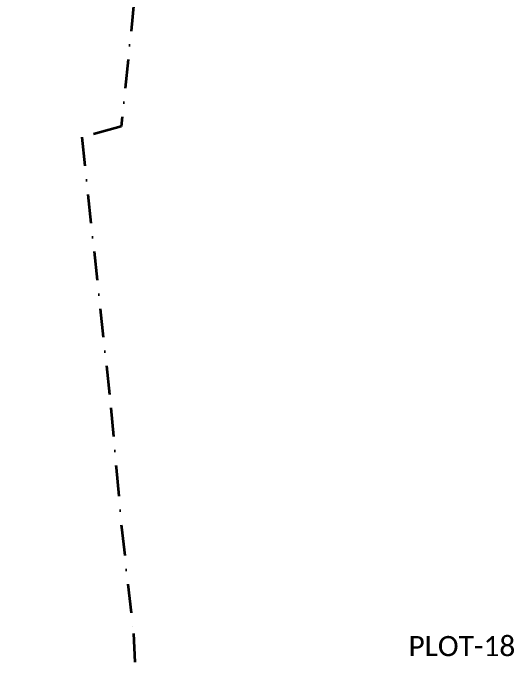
# Model space of a CAD drawing. Header units: millimetres. Extents: x -176651 to 388869, y -18959 to 486614.
# Drawn here: x 173109 to 222937, y 295725 to 360364 of the extents above; entities that cross this region are included whole.
import ezdxf
from ezdxf.xclip import XClip

# ---------------------------------------------------------------- set-up
doc = ezdxf.new("R2010")
doc.units = ezdxf.units.MM
doc.header["$LTSCALE"] = 150
doc.header["$XCLIPFRAME"] = 2
doc.linetypes.add('DASHDOT', pattern=[25.4, 12.7, -6.35, 0, -6.35])
doc.layers.add('ad-Site Boundary', color=1, linetype='DASHDOT', lineweight=35, true_color=0xff0000)
doc.layers.add('ad-Text', color=7, linetype='Continuous')
doc.styles.get("Standard").update_dxf_attribs({"font": 'calibril.ttf'})

# ---------------------------------------------------------------- blocks, each defined once
blk = doc.blocks.new('Site boundary')
at = {"layer": 'ad-Site Boundary', "ltscale": 1.5}
blk.add_lwpolyline([(191574, 423951), (183873, 349088), (179944, 348002), (182847, 321090), (183372, 315167), (183898, 309245), (185080, 298667), (185316, 293645), (175515, 293893), (173235, 294063), (173219, 273437), (173109, 119497)], dxfattribs=at)
blk = doc.blocks.new('1625W_Footing Layout')
blk.add_blockref('Site boundary', (0, 0))
at = {"layer": 'ad-Text', "insert": (217753, 297396), "char_height": 2000, "width": 13338.5, "attachment_point": 5}
blk.add_mtext('\\pxt25;PLOT-18', dxfattribs=at)

msp = doc.modelspace()

# ---------------------------------------------------------------- block references
ref = msp.add_blockref('1625W_Footing Layout', (0, 0))
XClip(ref).set_block_clipping_path([(-176651.2716480088, -2838.4650931536), (388868.7283519913, 486613.8052760336)])

doc.saveas('drawing.dxf')
